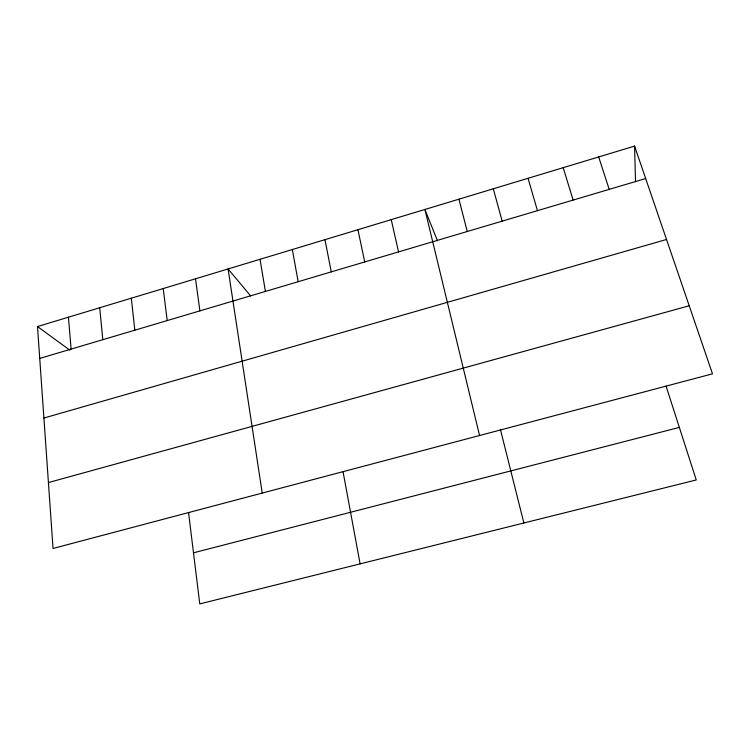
<?xml version="1.0" encoding="UTF-8"?>
<svg xmlns="http://www.w3.org/2000/svg" width="750" height="750" viewBox="0 0 750 750"><rect width="100%" height="100%" fill="white"/><g stroke="black" fill="none" stroke-linecap="round" stroke-linejoin="round"><path stroke-width="1.12" d="M37.5 326.55L634.575 146.1L712.5 373.828L53.034 548.466L37.5 326.55L69.806 350.128M39.731 358.416L645.675 178.547M43.903 418.031L666.525 239.484M48.422 482.569L689.212 305.775M193.491 552.816L679.341 427.406M250.678 295.95L228.075 268.95L262.228 493.069M437.456 240.787L424.913 209.466L479.559 435.516M598.688 156.947L609.206 189.375M666.075 386.166L696.253 479.962L199.772 603.9L188.531 512.428M563.184 167.681L573.141 200.081M528.056 178.294L537.459 210.666M493.313 188.794L502.172 221.147M458.925 199.181L467.259 231.506M500.391 429.347L523.866 522.994M391.247 219.637L398.541 251.906M357.938 229.706L364.725 261.938M324.966 239.672L331.275 271.875M343.012 471.516L360.113 563.869M292.341 249.534L298.163 281.7M260.044 259.294L265.397 291.422M195.488 278.803L199.913 310.866M163.228 288.544L167.203 320.578M131.306 298.191L134.831 330.178M99.722 307.744L102.797 339.694M68.447 317.194L71.1 349.097M634.575 146.1L635.513 181.725"/></g></svg>
